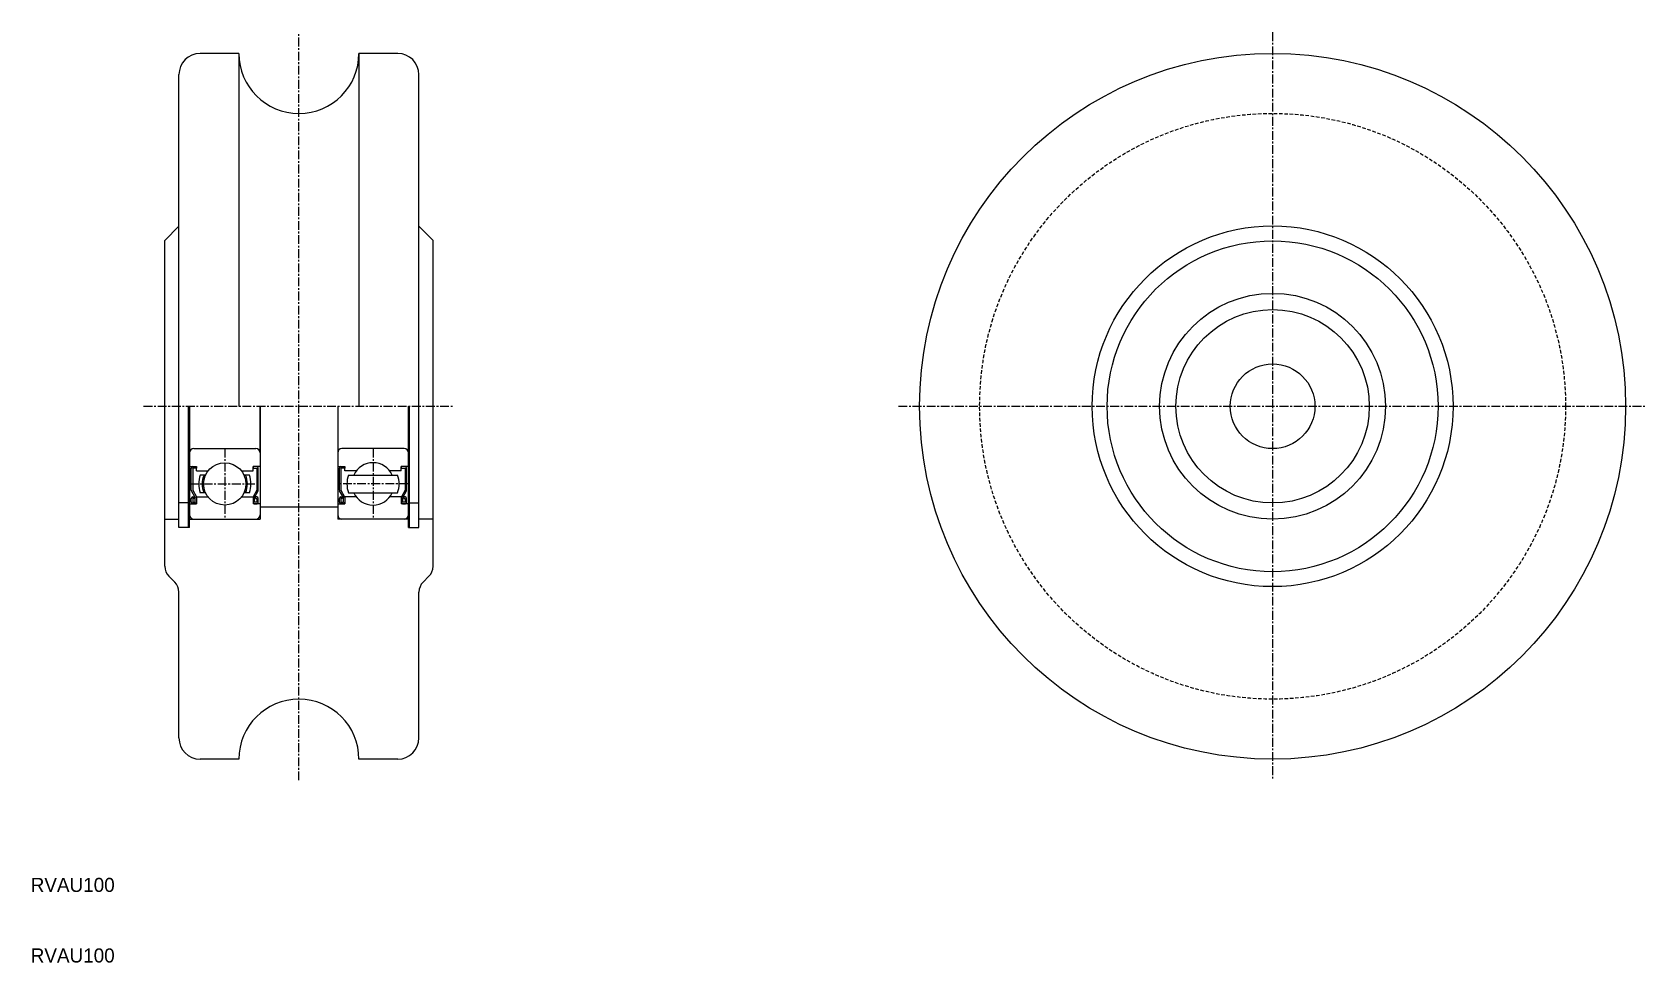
# Model space of a CAD drawing. Extents: x 10 to 239, y 10 to 142.
import ezdxf

# ---------------------------------------------------------------- set-up
doc = ezdxf.new("R2010")
doc.units = 0
doc.linetypes.add('CENTER', pattern=[2, 1.25, -0.25, 0.25, -0.25])
doc.linetypes.add('DASHED', pattern=[0.75, 0.5, -0.25])
doc.layers.get('0').update_dxf_attribs({"linetype": 'CONTINUOUS'})
doc.layers.add('CENTER', color=1, linetype='CENTER')

msp = doc.modelspace()

# ---------------------------------------------------------------- linework, layer by layer
at = {"color": 7, "linetype": 'CONTINUOUS'}
for p, q in [((39.49, 138.82), (33.99, 138.82)), ((39.49, 138.82), (39.49, 88.82)), ((61.99, 138.82), (56.49, 138.82)), ((56.49, 138.82), (56.49, 88.82)), ((30.99, 88.82), (30.99, 135.82)), ((64.99, 88.82), (64.99, 135.82)), ((30.99, 114.32), (28.99, 112.32)), ((28.99, 66.15), (28.99, 112.32)), ((64.99, 114.32), (66.99, 112.32)), ((66.99, 66.15), (66.99, 112.32)), ((30.99, 71.62), (30.99, 88.82)), ((32.34, 71.62), (32.34, 88.82)), ((32.49, 88.82), (32.49, 82.22)), ((32.49, 71.62), (32.49, 88.82)), ((42.49, 82.22), (42.49, 88.82)), ((42.49, 88.82), (42.49, 72.82)), ((53.49, 88.82), (53.49, 72.82)), ((63.49, 71.62), (63.49, 88.82)), ((63.64, 71.62), (63.64, 88.82)), ((64.99, 71.62), (64.99, 88.82)), ((33.09, 82.82), (41.89, 82.82)), ((62.89, 82.82), (54.09, 82.82)), ((32.49, 82.22), (32.49, 73.42)), ((32.49, 80.27), (33.49, 80.27)), ((32.74, 76.92), (32.74, 80.07)), ((32.94, 80.27), (33.49, 80.27)), ((32.94, 80.07), (32.94, 76.92)), ((33.49, 80.07), (32.94, 80.07)), ((33.49, 79.67), (33.49, 80.27)), ((33.49, 80.27), (33.49, 80.07)), ((42.04, 80.27), (41.49, 80.27)), ((41.49, 80.27), (41.49, 80.07)), ((42.49, 80.27), (41.49, 80.27)), ((41.49, 79.67), (41.49, 80.27)), ((41.49, 80.07), (42.04, 80.07)), ((42.04, 80.07), (42.04, 76.92)), ((42.24, 76.92), (42.24, 80.07)), ((42.49, 82.22), (42.49, 73.42)), ((53.49, 82.22), (53.49, 73.42)), ((53.49, 80.27), (54.49, 80.27)), ((53.74, 76.92), (53.74, 80.07)), ((53.94, 80.27), (54.49, 80.27)), ((53.94, 80.07), (53.94, 76.92)), ((54.49, 80.07), (53.94, 80.07)), ((54.49, 79.67), (54.49, 80.27)), ((54.49, 80.27), (54.49, 80.07)), ((63.04, 80.27), (62.49, 80.27)), ((62.49, 80.27), (62.49, 80.07)), ((63.49, 80.27), (62.49, 80.27)), ((62.49, 79.67), (62.49, 80.27)), ((62.49, 80.07), (63.04, 80.07)), ((63.04, 80.07), (63.04, 76.92)), ((63.24, 76.92), (63.24, 80.07)), ((63.49, 82.22), (63.49, 73.42)), ((33.49, 79.67), (35.12, 79.67)), ((34.76, 79.07), (34, 79.07)), ((39.85, 79.67), (41.49, 79.67)), ((40.97, 79.07), (40.21, 79.07)), ((56.12, 79.67), (54.49, 79.67)), ((55, 79.07), (61.97, 79.07)), ((62.49, 79.67), (60.85, 79.67)), ((32.74, 75.22), (32.74, 75.77)), ((33.29, 75.91), (32.76, 76.82)), ((32.94, 76.92), (33.46, 76.01)), ((32.94, 75.97), (33.14, 75.97)), ((32.94, 75.77), (32.94, 75.22)), ((33.14, 75.77), (32.94, 75.77)), ((33.14, 75.97), (33.14, 75.77)), ((33.29, 75.22), (33.29, 75.91)), ((33.49, 75.97), (33.49, 75.02)), ((33.49, 75.97), (35.12, 75.97)), ((33.49, 75.91), (33.49, 75.22)), ((34.76, 76.57), (34, 76.57)), ((39.85, 75.97), (41.49, 75.97)), ((40.97, 76.57), (40.21, 76.57)), ((41.49, 75.97), (41.49, 75.02)), ((41.49, 75.91), (41.49, 75.22)), ((42.04, 76.92), (41.51, 76.01)), ((41.69, 75.91), (42.21, 76.82)), ((41.69, 75.22), (41.69, 75.91)), ((42.04, 75.97), (41.84, 75.97)), ((41.84, 75.97), (41.84, 75.77)), ((41.84, 75.77), (42.04, 75.77)), ((42.04, 75.77), (42.04, 75.22)), ((42.24, 75.22), (42.24, 75.77)), ((53.74, 75.22), (53.74, 75.77)), ((54.29, 75.91), (53.76, 76.82)), ((53.94, 76.92), (54.46, 76.01)), ((53.94, 75.97), (54.14, 75.97)), ((53.94, 75.77), (53.94, 75.22)), ((54.14, 75.77), (53.94, 75.77)), ((54.14, 75.97), (54.14, 75.77)), ((54.29, 75.22), (54.29, 75.91)), ((54.49, 75.97), (54.49, 75.02)), ((56.12, 75.97), (54.49, 75.97)), ((54.49, 75.91), (54.49, 75.22)), ((55, 76.57), (61.97, 76.57)), ((62.49, 75.97), (60.85, 75.97)), ((62.49, 75.97), (62.49, 75.02)), ((62.49, 75.91), (62.49, 75.22)), ((63.04, 76.92), (62.51, 76.01)), ((62.69, 75.91), (63.21, 76.82)), ((62.69, 75.22), (62.69, 75.91)), ((63.04, 75.97), (62.84, 75.97)), ((62.84, 75.97), (62.84, 75.77)), ((62.84, 75.77), (63.04, 75.77)), ((63.04, 75.77), (63.04, 75.22)), ((63.24, 75.22), (63.24, 75.77)), ((32.34, 75.12), (30.99, 75.12)), ((32.49, 75.02), (33.49, 75.02)), ((32.94, 75.22), (33.29, 75.22)), ((33.29, 75.02), (32.94, 75.02)), ((42.49, 75.02), (41.49, 75.02)), ((42.04, 75.22), (41.69, 75.22)), ((41.69, 75.02), (42.04, 75.02)), ((53.49, 74.52), (42.49, 74.52)), ((53.49, 75.02), (54.49, 75.02)), ((53.94, 75.22), (54.29, 75.22)), ((54.29, 75.02), (53.94, 75.02)), ((63.49, 75.02), (62.49, 75.02)), ((63.04, 75.22), (62.69, 75.22)), ((62.69, 75.02), (63.04, 75.02)), ((63.64, 75.12), (64.99, 75.12)), ((28.99, 72.82), (30.99, 72.82)), ((32.49, 71.62), (30.99, 71.62)), ((32.49, 72.82), (42.49, 72.82)), ((33.09, 72.82), (41.89, 72.82)), ((63.49, 72.82), (53.49, 72.82)), ((62.89, 72.82), (54.09, 72.82)), ((63.49, 71.62), (64.99, 71.62)), ((66.99, 72.82), (64.99, 72.82)), ((29.57, 64.73), (30.4, 63.9)), ((66.4, 64.73), (65.57, 63.9)), ((30.99, 41.82), (30.99, 62.49)), ((64.99, 41.82), (64.99, 62.49)), ((39.49, 38.82), (33.99, 38.82)), ((61.99, 38.82), (56.49, 38.82))]:
    msp.add_line(p, q, dxfattribs=at)
for centre, radius in [((185.92, 88.82), 50), ((185.92, 88.82), 25.56), ((185.92, 88.82), 23.44), ((185.92, 88.82), 16), ((185.92, 88.82), 13.7), ((185.92, 88.82), 6), ((37.49, 77.82), 3)]:
    msp.add_circle(centre, radius, dxfattribs=at)
at = {"color": 3, "linetype": 'DASHED'}
msp.add_circle((185.92, 88.82), 41.5, dxfattribs=at)
at = {"color": 7, "linetype": 'CONTINUOUS'}
for centre, radius, start, end in [((33.99, 135.82), 3, 90, 180), ((47.99, 138.82), 8.5, 180, 0), ((61.99, 135.82), 3, 0, 90), ((33.09, 82.22), 0.6, 90, 180), ((41.89, 82.22), 0.6, 0, 90), ((54.09, 82.22), 0.6, 90, 180), ((62.89, 82.22), 0.6, 0, 90), ((32.94, 80.07), 0.2, 90, 180), ((42.04, 80.07), 0.2, 0, 90), ((53.94, 80.07), 0.2, 90, 180), ((58.49, 77.82), 3, 24.6243, 155.3757), ((63.04, 80.07), 0.2, 0, 90), ((37.49, 77.82), 3.7, 160.2548, 199.7452), ((37.49, 77.82), 3.2, 157.0066, 202.9934), ((37.49, 77.82), 3.2, 337.0066, 22.9934), ((37.49, 77.82), 3.7, 340.2548, 19.7452), ((58.49, 77.82), 3.7, 160.2548, 199.7452), ((58.49, 77.82), 3.7, 340.2548, 19.7452), ((32.94, 76.92), 0.2, 180, 210), ((32.94, 75.77), 0.2, 90, 180), ((33.29, 75.91), 0.2, 0, 30), ((41.69, 75.91), 0.2, 150, 180), ((42.04, 75.77), 0.2, 0, 90), ((42.04, 76.92), 0.2, 330, 0), ((53.94, 76.92), 0.2, 180, 210), ((53.94, 75.77), 0.2, 90, 180), ((54.29, 75.91), 0.2, 0, 30), ((58.49, 77.82), 3, 204.6243, 335.3757), ((62.69, 75.91), 0.2, 150, 180), ((63.04, 75.77), 0.2, 0, 90), ((63.04, 76.92), 0.2, 330, 0), ((33.09, 73.42), 0.6, 180, 270), ((32.94, 75.22), 0.2, 180, 270), ((33.29, 75.22), 0.2, 270, 0), ((41.69, 75.22), 0.2, 180, 270), ((41.89, 73.42), 0.6, 270, 0), ((42.04, 75.22), 0.2, 270, 0), ((54.09, 73.42), 0.6, 180, 270), ((53.94, 75.22), 0.2, 180, 270), ((54.29, 75.22), 0.2, 270, 0), ((62.69, 75.22), 0.2, 180, 270), ((62.89, 73.42), 0.6, 270, 0), ((63.04, 75.22), 0.2, 270, 0), ((30.99, 66.15), 2, 180, 225), ((64.99, 66.15), 2, 315, 0), ((28.99, 62.49), 2, 0, 45), ((66.99, 62.49), 2, 135, 180), ((47.99, 38.82), 8.5, 0, 180), ((33.99, 41.82), 3, 180, 270), ((61.99, 41.82), 3, 270, 0)]:
    msp.add_arc(centre, radius, start, end, dxfattribs=at)
at = {"layer": 'CENTER', "color": 1, "linetype": 'CENTER'}
for p, q in [((47.99, 35.82), (47.99, 141.82)), ((185.92, 141.82), (185.92, 35.82)), ((25.99, 88.82), (69.99, 88.82)), ((132.92, 88.82), (238.92, 88.82)), ((37.49, 82.82), (37.49, 72.82)), ((58.49, 82.82), (58.49, 72.82)), ((32.49, 77.82), (42.49, 77.82)), ((63.49, 77.82), (53.49, 77.82))]:
    msp.add_line(p, q, dxfattribs=at)

# ---------------------------------------------------------------- texts
at = {"color": 7, "linetype": 'CONTINUOUS'}
for p in [(10, 20), (10, 10)]:
    msp.add_text('RVAU100', height=2, dxfattribs=at).set_placement(p)

doc.saveas('drawing.dxf')
